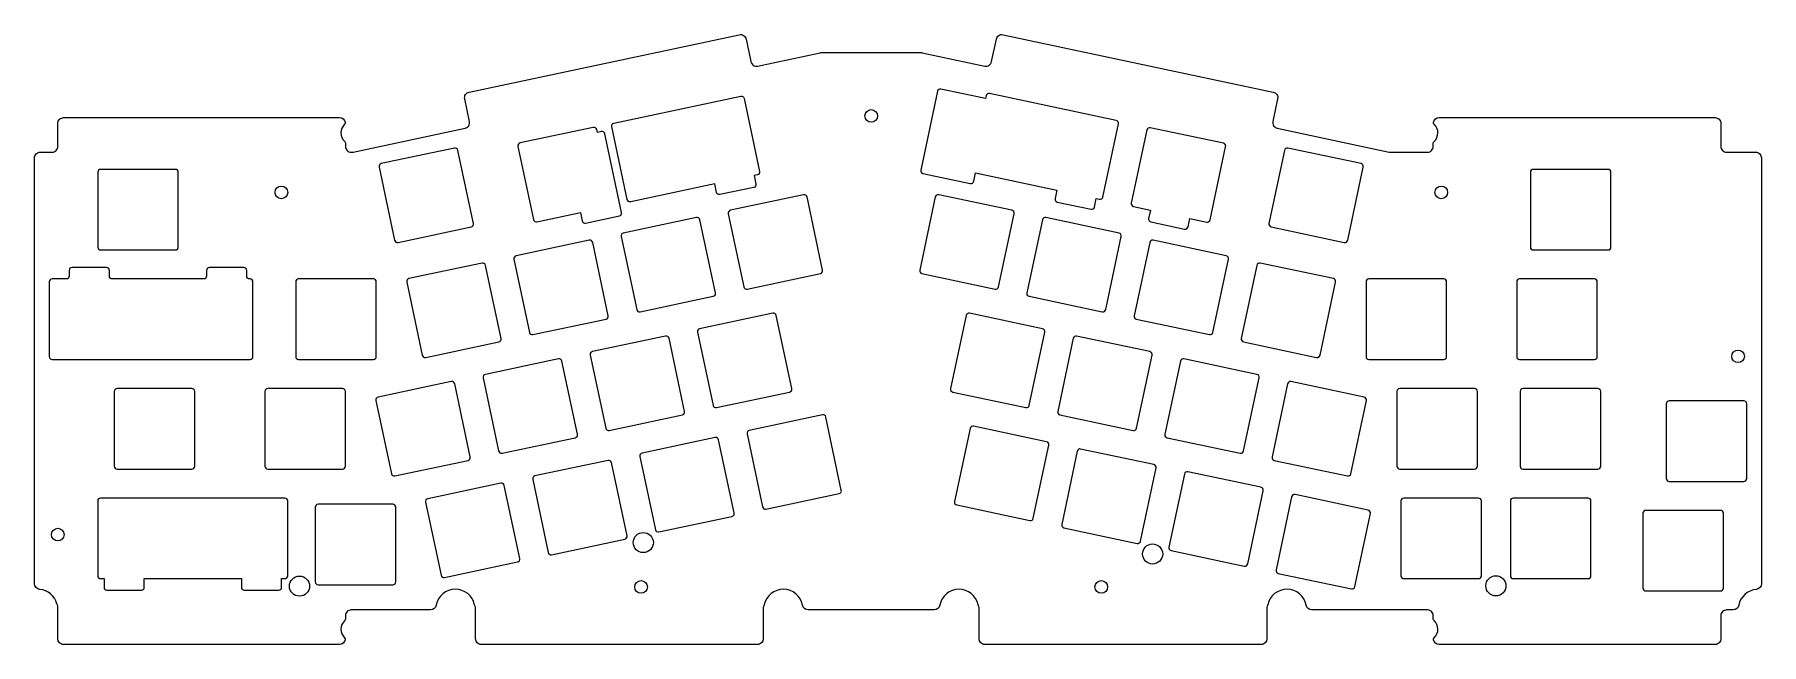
# Model space of a CAD drawing. Header units: millimetres. Extents: x -145 to 155, y -52 to 54.
import ezdxf

# ---------------------------------------------------------------- set-up
doc = ezdxf.new("R2010")
doc.units = ezdxf.units.MM
doc.layers.get('0').update_dxf_attribs({"linetype": 'CONTINUOUS'})

msp = doc.modelspace()

# ---------------------------------------------------------------- linework, layer by layer
for points in [[(-11.93, -45.08, 0.821434), (-18.6, -45.01, -0.0593), (-18.68, -45.23, 0.110979), (-18.78, -45.66), (-18.78, -50.89, -0.414214), (-19.78, -51.89), (-67.78, -51.89, -0.414214), (-68.78, -50.89), (-68.78, -45.66, 0.110979), (-68.87, -45.23, -0.0593), (-68.95, -45.01, 0.821434), (-75.62, -45.08, -0.360808), (-76.6, -45.89), (-90.41, -45.89, 0.414214), (-91.41, -46.89), (-91.41, -47.46, -0.21465), (-91.53, -47.74, 0.448141), (-91.54, -50.73, -0.263044), (-91.43, -51.08, -0.359765), (-92.41, -51.89), (-140.41, -51.89, -0.414214), (-141.41, -50.89), (-141.41, -45.42, 0.116085), (-141.51, -44.97, -0.047996), (-141.58, -44.8, 0.311894), (-144.55, -42.32, -0.387795), (-145.46, -41.32), (-145.46, 32.7, -0.414214), (-144.46, 33.7), (-142.41, 33.7, 0.414214), (-141.41, 34.7), (-141.41, 38.7, -0.414214), (-140.41, 39.7), (-92.41, 39.7, -0.359765), (-91.43, 38.89, -0.263044), (-91.54, 38.54, 0.448141), (-91.53, 35.55, -0.21465), (-91.41, 35.27), (-91.41, 34.7, 0.414214), (-90.41, 33.7), (-90.27, 33.7, 0.052408), (-90.06, 33.72), (-70.6, 37.86, 0.414214), (-69.83, 39.04), (-70.67, 42.96, -0.414214), (-69.9, 44.14), (-22.94, 54.12, -0.414214), (-21.76, 53.35), (-20.93, 49.44, 0.414214), (-19.74, 48.67), (-8.88, 50.98, -0.052408), (-8.67, 51), (8.67, 51, -0.052408), (8.88, 50.98), (19.74, 48.67, 0.414214), (20.93, 49.44), (21.76, 53.35, -0.414214), (22.94, 54.12), (69.9, 44.14, -0.414214), (70.67, 42.96), (69.83, 39.04, 0.414214), (70.6, 37.86), (90.06, 33.72, 0.052408), (90.27, 33.7), (96.73, 33.7, 0.414214), (97.73, 34.7), (97.73, 35.27, -0.21465), (97.86, 35.55, 0.448141), (97.87, 38.54, -0.263044), (97.75, 38.89, -0.359765), (98.73, 39.7), (146.73, 39.7, -0.414214), (147.73, 38.7), (147.73, 34.7, 0.414214), (148.73, 33.7), (153.78, 33.7, -0.414214), (154.78, 32.7), (154.78, -41.32, -0.387795), (153.88, -42.32, 0.335292), (150.84, -45.08, -0.360808), (149.86, -45.89), (148.73, -45.89, 0.414214), (147.73, -46.89), (147.73, -50.89, -0.414214), (146.73, -51.89), (98.73, -51.89, -0.359765), (97.75, -51.08, -0.263044), (97.87, -50.73, 0.448141), (97.86, -47.74, -0.21465), (97.73, -47.46), (97.73, -46.89, 0.414214), (96.73, -45.89), (76.6, -45.89, -0.360808), (75.62, -45.08, 0.821434), (68.95, -45.01, -0.0593), (68.87, -45.23, 0.110979), (68.78, -45.66), (68.78, -50.89, -0.414214), (67.78, -51.89), (19.78, -51.89, -0.414214), (18.78, -50.89), (18.78, -45.66, 0.110979), (18.68, -45.23, -0.0593), (18.6, -45.01, 0.821434), (11.93, -45.08, -0.360808), (10.95, -45.89), (-10.95, -45.89, -0.360808)], [(-19.78, 29.74), (-20.35, 29.62), (-20.04, 28.16, -0.414214), (-20.43, 27.56), (-26.3, 26.31, -0.414214), (-26.89, 26.7), (-27.2, 28.17), (-41.81, 25.06, -0.414214), (-42.4, 25.45), (-45.11, 38.16, -0.414214), (-44.72, 38.76), (-22.69, 43.44, -0.414214), (-22.1, 43.05), (-19.39, 30.34, -0.414214)], [(8.61, 30.58, 0.414214), (9, 29.99), (17.23, 28.24, 0.414214), (17.82, 28.63), (18.13, 30.09), (32.28, 27.09), (31.97, 25.62, 0.414214), (32.35, 25.03), (38.22, 23.78, 0.414214), (38.82, 24.16), (39.13, 25.63), (39.7, 25.51, 0.414214), (40.3, 25.89), (43, 38.61, 0.414214), (42.61, 39.2), (20.58, 43.89, 0.414214), (19.99, 43.5), (19.88, 43.01), (12.12, 44.66, 0.414214), (11.53, 44.28)], [(-50.24, 21.74, 0.414214), (-49.65, 21.35), (-43.78, 22.6, 0.414214), (-43.4, 23.19), (-46.31, 36.89, 0.414214), (-46.9, 37.27), (-47.61, 37.12), (-47.72, 37.61, 0.414214), (-48.31, 37.99), (-61.03, 35.29, 0.414214), (-61.41, 34.7), (-58.71, 21.98, 0.414214), (-58.12, 21.6), (-50.55, 23.2)], [(48.24, 22.16, 0.414214), (48.63, 21.57), (54.5, 20.32, 0.414214), (55.09, 20.71), (55.4, 22.17), (58.34, 21.55, 0.414214), (58.93, 21.93), (61.63, 34.65, 0.414214), (61.25, 35.24), (48.53, 37.95, 0.414214), (47.94, 37.56), (45.23, 24.85, 0.414214), (45.62, 24.25), (48.55, 23.63)], [(-82.85, 18.39, 0.414214), (-82.26, 18), (-69.54, 20.7, 0.414214), (-69.16, 21.3), (-71.86, 34.01, 0.414214), (-72.45, 34.4), (-85.17, 31.7, 0.414214), (-85.55, 31.1)], [(69.16, 21.3, 0.414214), (69.54, 20.7), (82.26, 18, 0.414214), (82.85, 18.39), (85.55, 31.1, 0.414214), (85.17, 31.7), (72.45, 34.4, 0.414214), (71.86, 34.01)], [(-120.46, 30.2, 0.414214), (-120.96, 30.7), (-133.96, 30.7, 0.414214), (-134.46, 30.2), (-134.46, 17.2, 0.414214), (-133.96, 16.7), (-120.96, 16.7, 0.414214), (-120.46, 17.2)], [(128.62, 30.2, 0.414214), (128.12, 30.7), (115.12, 30.7, 0.414214), (114.62, 30.2), (114.62, 17.2, 0.414214), (115.12, 16.7), (128.12, 16.7, 0.414214), (128.62, 17.2)], [(-22.14, 10.28, 0.414214), (-21.55, 9.89), (-8.83, 12.6, 0.414214), (-8.45, 13.19), (-11.15, 25.91, 0.414214), (-11.74, 26.29), (-24.46, 23.59, 0.414214), (-24.84, 22.99)], [(24.84, 22.99, 0.414214), (24.46, 23.59), (11.74, 26.29, 0.414214), (11.15, 25.91), (8.45, 13.19, 0.414214), (8.83, 12.6), (21.55, 9.89, 0.414214), (22.14, 10.28)], [(-43.09, 19.63, 0.414214), (-43.48, 19.03), (-40.77, 6.32, 0.414214), (-40.18, 5.93), (-27.46, 8.64, 0.414214), (-27.08, 9.23), (-29.78, 21.94, 0.414214), (-30.37, 22.33)], [(43.48, 19.03, 0.414214), (43.09, 19.63), (30.37, 22.33, 0.414214), (29.78, 21.94), (27.08, 9.23, 0.414214), (27.46, 8.64), (40.18, 5.93, 0.414214), (40.77, 6.32)], [(-59.41, 2.36, 0.414214), (-58.81, 1.97), (-46.1, 4.67, 0.414214), (-45.71, 5.27), (-48.42, 17.98, 0.414214), (-49.01, 18.37), (-61.72, 15.67, 0.414214), (-62.11, 15.07)], [(62.11, 15.07, 0.414214), (61.72, 15.67), (49.01, 18.37, 0.414214), (48.42, 17.98), (45.71, 5.27, 0.414214), (46.1, 4.67), (58.81, 1.97, 0.414214), (59.41, 2.36)], [(-108.56, 13.15, 0.414214), (-109.06, 13.65), (-115.06, 13.65, 0.414214), (-115.56, 13.15), (-115.56, 12.15, -0.414214), (-116.06, 11.65), (-120.48, 11.65), (-129.91, 11.65), (-131.94, 11.65, -0.414214), (-132.44, 12.15), (-132.44, 13.15, 0.414214), (-132.94, 13.65), (-138.94, 13.65, 0.414214), (-139.44, 13.15), (-139.44, 12.15, -0.414214), (-139.94, 11.65), (-142.41, 11.65, 0.414214), (-142.91, 11.15), (-142.91, -1.85, 0.414214), (-142.41, -2.35), (-107.98, -2.35, 0.414214), (-107.48, -1.85), (-107.48, 11.15, 0.414214), (-107.98, 11.65), (-108.06, 11.65, -0.414214), (-108.56, 12.15)], [(-64.73, 0.71, 0.414214), (-64.35, 1.31), (-67.05, 14.02, 0.414214), (-67.64, 14.41), (-80.36, 11.71, 0.414214), (-80.74, 11.11), (-78.04, -1.6, 0.414214), (-77.45, -1.99)], [(67.64, 14.41, 0.414214), (67.05, 14.02), (64.35, 1.31, 0.414214), (64.73, 0.71), (77.45, -1.99, 0.414214), (78.04, -1.6), (80.74, 11.11, 0.414214), (80.36, 11.71)], [(-100.05, -1.85, 0.414214), (-99.55, -2.35), (-86.55, -2.35, 0.414214), (-86.05, -1.85), (-86.05, 11.15, 0.414214), (-86.55, 11.65), (-99.55, 11.65, 0.414214), (-100.05, 11.15)], [(86.54, 11.65, 0.414214), (86.04, 11.15), (86.04, -1.85, 0.414214), (86.54, -2.35), (99.54, -2.35, 0.414214), (100.04, -1.85), (100.04, 11.15, 0.414214), (99.54, 11.65)], [(126.24, 11.15, 0.414214), (125.74, 11.65), (112.74, 11.65, 0.414214), (112.24, 11.15), (112.24, -1.85, 0.414214), (112.74, -2.35), (125.74, -2.35, 0.414214), (126.24, -1.85)], [(-27.5, -10.33, 0.414214), (-26.91, -10.72), (-14.19, -8.01, 0.414214), (-13.81, -7.42), (-16.51, 5.3, 0.414214), (-17.1, 5.68), (-29.82, 2.98, 0.414214), (-30.2, 2.38)], [(13.8, -7.42, 0.414214), (14.18, -8.01), (26.9, -10.72, 0.414214), (27.49, -10.33), (30.19, 2.38, 0.414214), (29.81, 2.98), (17.09, 5.68, 0.414214), (16.5, 5.3)], [(-48.45, -0.98, 0.414214), (-48.84, -1.58), (-46.13, -14.29, 0.414214), (-45.54, -14.68), (-32.82, -11.97, 0.414214), (-32.44, -11.38), (-35.14, 1.33, 0.414214), (-35.73, 1.72)], [(32.43, -11.38, 0.414214), (32.81, -11.97), (45.53, -14.68, 0.414214), (46.12, -14.29), (48.83, -1.58, 0.414214), (48.44, -0.98), (35.72, 1.72, 0.414214), (35.13, 1.33)], [(-67.08, -4.94, 0.414214), (-67.47, -5.54), (-64.77, -18.25, 0.414214), (-64.17, -18.64), (-51.46, -15.94, 0.414214), (-51.07, -15.34), (-53.78, -2.63, 0.414214), (-54.37, -2.24)], [(51.06, -15.34, 0.414214), (51.45, -15.94), (64.16, -18.64, 0.414214), (64.76, -18.25), (67.46, -5.54, 0.414214), (67.07, -4.94), (54.36, -2.24, 0.414214), (53.77, -2.63)], [(-131.6, -20.9, 0.414214), (-131.1, -21.4), (-118.1, -21.4, 0.414214), (-117.6, -20.9), (-117.6, -7.9, 0.414214), (-118.1, -7.4), (-131.1, -7.4, 0.414214), (-131.6, -7.9)], [(-104.91, -7.4, 0.414214), (-105.41, -7.9), (-105.41, -20.9, 0.414214), (-104.91, -21.4), (-91.91, -21.4, 0.414214), (-91.41, -20.9), (-91.41, -7.9, 0.414214), (-91.91, -7.4)], [(-83.4, -22.21, 0.414214), (-82.81, -22.6), (-70.09, -19.9, 0.414214), (-69.71, -19.3), (-72.41, -6.59, 0.414214), (-73, -6.2), (-85.72, -8.9, 0.414214), (-86.1, -9.5)], [(72.99, -6.2, 0.414214), (72.4, -6.59), (69.7, -19.3, 0.414214), (70.08, -19.9), (82.8, -22.6, 0.414214), (83.39, -22.21), (86.09, -9.5, 0.414214), (85.71, -8.9)], [(91.39, -20.9, 0.414214), (91.89, -21.4), (104.89, -21.4, 0.414214), (105.39, -20.9), (105.39, -7.9, 0.414214), (104.89, -7.4), (91.89, -7.4, 0.414214), (91.39, -7.9)], [(126.83, -7.9, 0.414214), (126.33, -7.4), (113.33, -7.4, 0.414214), (112.83, -7.9), (112.83, -20.9, 0.414214), (113.33, -21.4), (126.33, -21.4, 0.414214), (126.83, -20.9)], [(-5.57, -25.66, 0.414214), (-5.19, -25.07), (-7.89, -12.35, 0.414214), (-8.48, -11.97), (-21.2, -14.67, 0.414214), (-21.58, -15.27), (-18.88, -27.98, 0.414214), (-18.29, -28.37)], [(151.73, -23.54, 0.414214), (152.23, -23.04), (152.23, -10.04, 0.414214), (151.73, -9.54), (138.73, -9.54, 0.414214), (138.23, -10.04), (138.23, -23.04, 0.414214), (138.73, -23.54)], [(30.89, -17.25, 0.414214), (30.51, -16.65), (17.79, -13.95, 0.414214), (17.2, -14.33), (14.5, -27.05, 0.414214), (14.88, -27.64), (27.6, -30.35, 0.414214), (28.19, -29.96)], [(-37.51, -31.94, 0.414214), (-36.92, -32.33), (-24.2, -29.62, 0.414214), (-23.82, -29.03), (-26.52, -16.32, 0.414214), (-27.11, -15.93), (-39.83, -18.63, 0.414214), (-40.22, -19.23)], [(49.53, -21.21, 0.414214), (49.14, -20.61), (36.42, -17.91, 0.414214), (35.83, -18.3), (33.13, -31.01, 0.414214), (33.51, -31.6), (46.23, -34.31, 0.414214), (46.82, -33.92)], [(-56.15, -35.9, 0.414214), (-55.55, -36.29), (-42.84, -33.59, 0.414214), (-42.45, -32.99), (-45.16, -20.28, 0.414214), (-45.75, -19.89), (-58.46, -22.59, 0.414214), (-58.85, -23.19)], [(-63.79, -24.24, 0.414214), (-64.38, -23.85), (-77.1, -26.55, 0.414214), (-77.48, -27.15), (-74.78, -39.86, 0.414214), (-74.19, -40.25), (-61.47, -37.55, 0.414214), (-61.09, -36.95)], [(64.86, -38.27, 0.414214), (65.46, -37.88), (68.16, -25.17, 0.414214), (67.77, -24.57), (55.06, -21.87, 0.414214), (54.47, -22.26), (51.76, -34.97, 0.414214), (52.15, -35.57)], [(-109.5, -41.95, 0.414214), (-109, -42.45), (-103, -42.45, 0.414214), (-102.5, -41.95), (-102.5, -40.45), (-101.92, -40.45, 0.414214), (-101.42, -39.95), (-101.42, -26.95, 0.414214), (-101.92, -26.45), (-133.97, -26.45, 0.414214), (-134.47, -26.95), (-134.47, -39.95, 0.414214), (-133.97, -40.45), (-133.38, -40.45), (-133.38, -41.95, 0.414214), (-132.88, -42.45), (-126.88, -42.45, 0.414214), (-126.38, -41.95), (-126.38, -40.45), (-109.5, -40.45)], [(83.5, -42.23, 0.414214), (84.09, -41.84), (86.79, -29.13, 0.414214), (86.41, -28.53), (73.69, -25.83, 0.414214), (73.1, -26.22), (70.4, -38.93, 0.414214), (70.78, -39.53)], [(92.09, -39.95, 0.414214), (92.59, -40.45), (105.59, -40.45, 0.414214), (106.09, -39.95), (106.09, -26.95, 0.414214), (105.59, -26.45), (92.59, -26.45, 0.414214), (92.09, -26.95)], [(124.64, -40.45, 0.414214), (125.14, -39.95), (125.14, -26.95, 0.414214), (124.64, -26.45), (111.64, -26.45, 0.414214), (111.14, -26.95), (111.14, -39.95, 0.414214), (111.64, -40.45)], [(-96.16, -27.52, 0.414214), (-96.66, -28.02), (-96.66, -41.02, 0.414214), (-96.16, -41.52), (-83.16, -41.52, 0.414214), (-82.66, -41.02), (-82.66, -28.02, 0.414214), (-83.16, -27.52)], [(134.66, -28.59, 0.414214), (134.16, -29.09), (134.16, -42.09, 0.414214), (134.66, -42.59), (147.66, -42.59, 0.414214), (148.16, -42.09), (148.16, -29.09, 0.414214), (147.66, -28.59)]]:
    msp.add_lwpolyline(points, format="xyb", close=True)
for centre, radius in [((0, 40), 1.1), ((-102.54, 26.7), 1.1), ((99.12, 26.7), 1.1), ((150.73, -1.8), 1.1), ((-141.41, -32.8), 1.1), ((-39.62, -34.18), 1.75), ((48.93, -36.16), 1.75), ((-99.39, -41.75), 1.75), ((-40, -41.89), 1.1), ((40, -41.89), 1.1), ((108.62, -41.7), 1.75)]:
    msp.add_circle(centre, radius)

doc.saveas('drawing.dxf')
